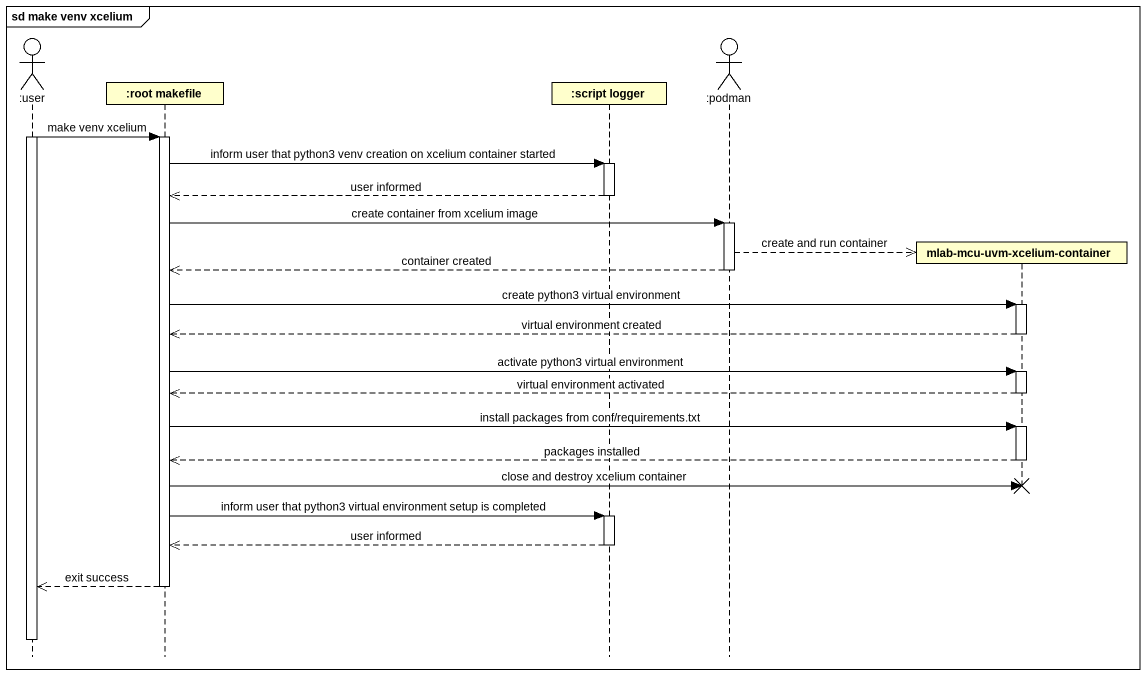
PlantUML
@startuml
mainframe sd make venv xcelium
hide footbox
actor ":user" as user
participant ":root makefile" as root_makefile
participant ":script logger" as script_logger
actor ":podman" as podman
participant "mlab-mcu-uvm-xcelium-container" as mlab_mcu_uvm_xcelium

activate user
user -> root_makefile : make venv xcelium
activate root_makefile
root_makefile -> script_logger : inform user that python3 venv creation on xcelium container started
activate script_logger
script_logger -->> root_makefile : user informed
deactivate script_logger
root_makefile -> podman : create container from xcelium image
activate podman
podman -->> mlab_mcu_uvm_xcelium ** : create and run container
podman -->> root_makefile : container created
deactivate podman
root_makefile -> mlab_mcu_uvm_xcelium : create python3 virtual environment
activate mlab_mcu_uvm_xcelium
mlab_mcu_uvm_xcelium -->> root_makefile : virtual environment created
deactivate mlab_mcu_uvm_xcelium
root_makefile -> mlab_mcu_uvm_xcelium : activate python3 virtual environment
activate mlab_mcu_uvm_xcelium
mlab_mcu_uvm_xcelium -->> root_makefile : virtual environment activated
deactivate mlab_mcu_uvm_xcelium
root_makefile -> mlab_mcu_uvm_xcelium : install packages from conf/requirements.txt
activate mlab_mcu_uvm_xcelium
mlab_mcu_uvm_xcelium -->> root_makefile : packages installed
deactivate mlab_mcu_uvm_xcelium
root_makefile -> mlab_mcu_uvm_xcelium !! : close and destroy xcelium container
root_makefile -> script_logger : inform user that python3 virtual environment setup is completed
activate script_logger
script_logger -->> root_makefile : user informed
deactivate script_logger
root_makefile -->> user : exit success
deactivate root_makefile
deactivate user
@enduml
